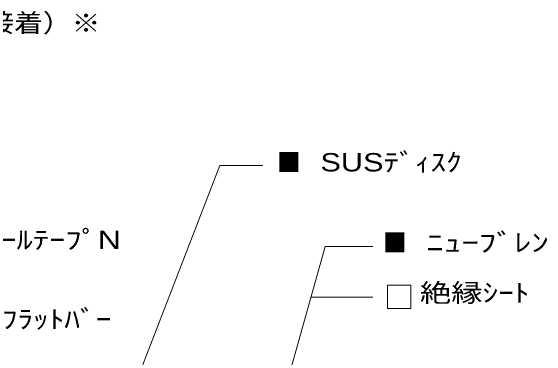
# Model space of a CAD drawing. Units: millimetres, scale not verified. Extents: x -60 to 85, y -98 to 102.
# Drawn here: x 16.7 to 85.3, y 14.3 to 58.6 of the extents above; entities that cross this region are included whole.
import ezdxf
from ezdxf.enums import TextEntityAlignment as Align

# ---------------------------------------------------------------- set-up
doc = ezdxf.new("R2010")
doc.units = ezdxf.units.MM
doc.header["$LTSCALE"] = 0.1
doc.layers.add('0-1_Z_O-文字', color=254, linetype='Continuous', lineweight=18)
doc.styles.add('HGPｺﾞｼｯｸM', font='')
doc.styles.get('HGPｺﾞｼｯｸM').set_extended_font_data('HGPｺﾞｼｯｸM')

msp = doc.modelspace()

# ---------------------------------------------------------------- linework, layer by layer
at = {"layer": '0-1_Z_O-文字', "color": 134}
for p, q in [((49.885, 3.3904), (56.8966, 28.4229)), ((56.8966, 28.4229), (62.9742, 28.4229)), ((64.8492, 23.4977), (64.8492, 20.5075)), ((55.0838, 21.9509), (62.9742, 21.9509)), ((67.8481, 20.5075), (64.8492, 20.5075))]:
    msp.add_line(p, q, dxfattribs=at)
for points in [[(30.3409, 4.9906), (43.4497, 38.8047), (48.9308, 38.8047)], [(64.8492, 23.4977), (67.8481, 23.4977), (67.8481, 20.5075)]]:
    msp.add_lwpolyline(points, dxfattribs=at)

# ---------------------------------------------------------------- texts
at = {"layer": '0-1_Z_O-文字', "color": 134, "style": 'HGPｺﾞｼｯｸM'}
for s, width, p in [(' ﾆｭｰﾌﾞﾚﾝ（接着）※', 1.15, (-4.1147, 55.1223)), ('SUSﾃﾞｨｽｸ', 1.25, (56.2852, 37.3271)), ('ﾈｵ・ｼｰﾙﾃｰﾌﾟN', 1.3, (4.9609, 27.4133)), ('ﾆｭｰﾌﾞﾚﾝ', 1.4, (69.8136, 27.0622)), ('絶縁ｼｰﾄ', 1.25, (69.0015, 20.6552)), ('NBﾌﾗｯﾄﾊﾞｰ', 1.25, (10.1164, 17.2828))]:
    msp.add_text(s, height=2.346, dxfattribs=dict(at, width=width)).set_placement(p, align=Align.BOTTOM_LEFT)
at = {"layer": '0-1_Z_O-文字', "color": 5, "style": 'HGPｺﾞｼｯｸM', "width": 0.95}
msp.add_text('■', height=2.346, dxfattribs=at).set_placement((50.7461, 37.3271), align=Align.BOTTOM_LEFT)
at = {"layer": '0-1_Z_O-文字', "color": 3, "style": 'HGPｺﾞｼｯｸM', "width": 0.95}
msp.add_text('■', height=2.346, dxfattribs=at).set_placement((64.2746, 27.0622), align=Align.BOTTOM_LEFT)

doc.saveas('drawing.dxf')
